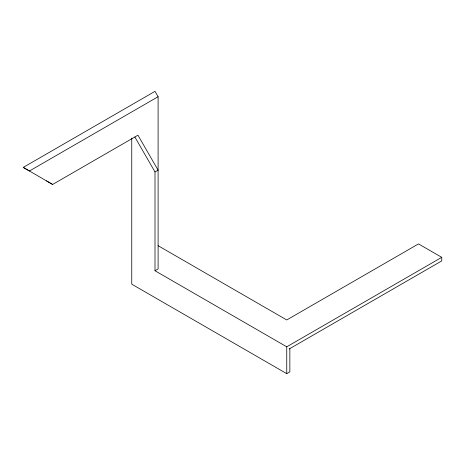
<?xml version="1.0" encoding="UTF-8"?>
<svg xmlns="http://www.w3.org/2000/svg" width="465" height="465" viewBox="0 0 465 465"><rect width="100%" height="100%" fill="white"/><g stroke="black" fill="none" stroke-linecap="round" stroke-linejoin="round"><path stroke-width="0.7" d="M155.002 171.957L158.1 170.167L137.948 135.199L52.632 184.454L23.25 167.406L155.002 91.338L158.1 96.72L158.1 268.956L155.002 270.746L155.002 171.957L134.85 136.989M158.1 96.72L29.452 170.992L23.25 167.406M155.002 270.746L286.748 346.814L441.75 257.325L441.75 260.906L289.16 349.006M131.752 138.146L131.752 284.173L286.748 373.662L289.852 371.872L289.852 348.605M441.75 257.325L418.5 243.904L286.748 319.967L158.1 245.694M46.436 180.868L52.632 184.454M286.748 346.814L286.748 373.662"/></g></svg>
